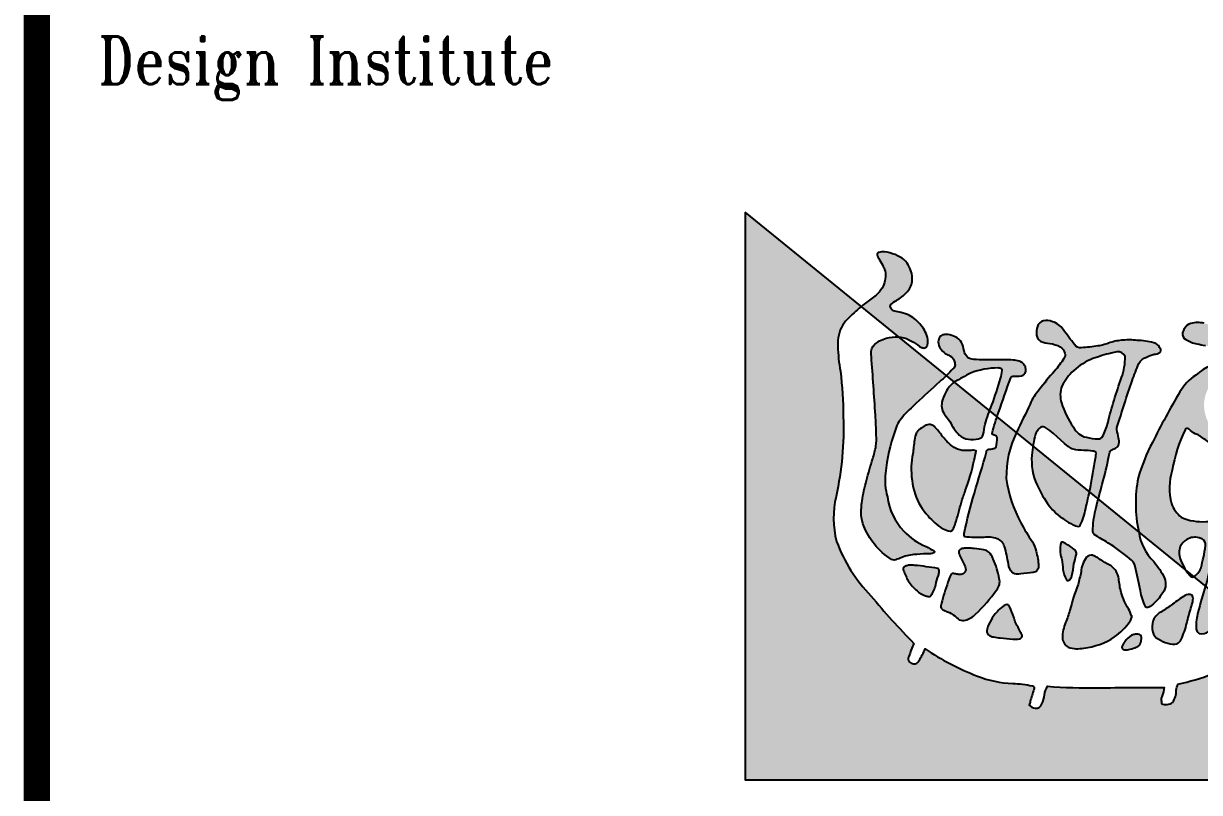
# Model space of a CAD drawing. Extents: x 0 to 125661, y -104936 to 8656.
# Drawn here: x 38741 to 39630, y -16777 to -16195 of the extents above; entities that cross this region are included whole.
import ezdxf
from ezdxf.enums import TextEntityAlignment as Align

# ---------------------------------------------------------------- set-up
doc = ezdxf.new("R2010")
doc.units = 0
doc.header["$LTSCALE"] = 800
doc.header["$MEASUREMENT"] = 0
doc.layers.get('0').update_dxf_attribs({"linetype": 'CONTINUOUS'})
doc.layers.add('图框', color=107, linetype='CONTINUOUS')
doc.styles.add('TKZ2_tjkts.shx', font='tjromant.shx', dxfattribs={"bigfont": 'tjkts.shx'})

# ---------------------------------------------------------------- blocks, each defined once
blk = doc.blocks.new('TJAD_TK_LOGO')
for points in [[(0.3088, 0.2387, -0.055111), (0.2978, 0.218, -0.399817), (0.2889, 0.2131, -0.15154), (0.2813, 0.2164, -0.301448), (0.2805, 0.2256, 0.010306), (0.2893, 0.248, -0.01851), (0.2158, 0.3296, -0.103184), (0.1567, 0.4231, -0.120959), (0.1559, 0.5005, 0.063512), (0.1683, 0.6375, 0.024265), (0.1633, 0.7157, -0.039016), (0.1589, 0.7586, -0.148803), (0.1672, 0.7952, -0.063522), (0.1899, 0.8185, -0.021561), (0.1991, 0.8269), (0, 0.9887), (0, 0.0136), (1.2, 0.0136), (0.9015, 0.2562, -0.02734), (0.8698, 0.2318, -0.056811), (0.8015, 0.1955, -0.043653), (0.7428, 0.1781, 0.070224), (0.7398, 0.1676, -0.155586), (0.7336, 0.1464, -0.268078), (0.7145, 0.1445, 0.046034), (0.7138, 0.1514, -0.10837), (0.7157, 0.158, 0.067272), (0.7193, 0.1723, 0.007869), (0.606, 0.1714, -0.018474), (0.519, 0.1742, 0.089356), (0.5135, 0.1595, -0.084297), (0.509, 0.1441, -0.378712), (0.4979, 0.1366, -0.129516), (0.4872, 0.1418, 0.010082), (0.4893, 0.1483, -0.06366), (0.4927, 0.1585, -0.047427), (0.496, 0.17, 0.412458), (0.4928, 0.175, 0.04646), (0.4591, 0.1791, -0.083304), (0.3984, 0.1918, -0.056916)], [(0.2775, 0.8514, 0.150805), (0.2864, 0.8696, 0.118181), (0.2844, 0.888, 0.061251), (0.2779, 0.9015, 0.110829), (0.2658, 0.9118, 0.065976), (0.2483, 0.9188, 0.129921), (0.2287, 0.9197, 0.40681), (0.2264, 0.9157, 0.07663), (0.2303, 0.907, -0.019502), (0.2369, 0.8958, -0.085799), (0.2406, 0.8843, -0.150999), (0.2351, 0.8585, -0.086307), (0.2248, 0.8465, -0.019332), (0.2062, 0.8326, 0.015742), (0.1991, 0.8269), (0.2636, 0.7745, -0.014783), (0.2672, 0.7742, -0.092021), (0.2852, 0.7675, -0.021612), (0.2992, 0.7583, 0.020501), (0.3016, 0.7569, -0.138406), (0.302, 0.7565, -0.004327), (0.3042, 0.7558, 0.041521), (0.3068, 0.7553, 0.017006), (0.3094, 0.7562, 0.175362), (0.3127, 0.7602, 0.115175), (0.3133, 0.7703, 0.133458), (0.3016, 0.7947, 0.090138), (0.282, 0.8113, 0.068529), (0.2674, 0.8165, -0.013934), (0.2566, 0.8189, -0.201719), (0.2496, 0.8239, -0.378426), (0.2504, 0.8307, -0.084166), (0.2598, 0.8373, 0.070184)], [(0.2636, 0.7745, 0.064867), (0.2476, 0.7736, 0.116531), (0.2256, 0.7646, 0.208218), (0.2161, 0.7503, 0.02194), (0.2164, 0.7413, -0.003556), (0.2234, 0.6402, -0.008585), (0.2249, 0.6059, -0.036626), (0.2244, 0.5869, -0.030322), (0.2188, 0.5654, 0.008639), (0.2079, 0.5277, 0.029199), (0.2005, 0.4927, 0.047639), (0.1991, 0.4689, 0.083135), (0.2032, 0.4501, 0.077424), (0.2218, 0.4185, 0.095524), (0.2514, 0.392, 0.133345), (0.2555, 0.391, 0.037671), (0.266, 0.3945, -0.074764), (0.2892, 0.4005, -0.017227), (0.3115, 0.4018, 0.103318), (0.3238, 0.4034, 0.529251), (0.3243, 0.406, 0.058891), (0.3103, 0.4144, -0.106556), (0.2722, 0.4408, -0.157893), (0.2439, 0.4997, -0.090292), (0.2406, 0.5406, -0.061166), (0.2567, 0.6121, -0.11155), (0.2702, 0.6374, -0.016825), (0.2934, 0.6606, -0.002917), (0.3335, 0.6973, 0.013927), (0.3452, 0.7082)], [(0.4736, 0.7314, 0.018572), (0.4732, 0.7314), (0.4732, 0.7318, 0.06936), (0.4703, 0.733, 0.047212), (0.46, 0.7347, 0.024282), (0.4431, 0.7352, -0.000753), (0.4115, 0.7353, -0.013374), (0.3921, 0.7358, -0.164458), (0.3817, 0.7396, -0.15617), (0.3755, 0.7508, 0.064833), (0.3714, 0.765, 0.17195), (0.3603, 0.7744, 0.077232), (0.3482, 0.7786, 0.099365), (0.3407, 0.7784, 0.128164), (0.3354, 0.7756, 0.199677), (0.3314, 0.766, 0.156287), (0.3348, 0.7545, 0.086381), (0.3434, 0.7463, 0.029794), (0.3514, 0.742, -0.218512), (0.3587, 0.7337, -0.050196), (0.3602, 0.726, -0.223734), (0.3564, 0.7197, -0.013892), (0.3452, 0.7082), (0.3589, 0.6971, -0.00619), (0.3868, 0.7123, -0.093205), (0.4339, 0.7212, -0.103421), (0.4394, 0.72, -0.384925), (0.4409, 0.717, -0.045853), (0.4384, 0.7029, -0.014561), (0.4233, 0.6576, 0.006316), (0.4195, 0.6478), (0.4323, 0.6374, -0.003465), (0.4348, 0.6445, -0.002724), (0.4557, 0.7043, -0.338072), (0.4611, 0.707, 0.005218), (0.4734, 0.7074, 0.309415), (0.4756, 0.7082, 0.132077), (0.4786, 0.7099, 0.147744), (0.4814, 0.7154, 0.135646), (0.4808, 0.7231, 0.18433)], [(0.7559, 0.3745, 0.010654), (0.7583, 0.3709, 0.091005), (0.7649, 0.363, 0.311976), (0.7704, 0.3627)]]:
    blk.add_hatch(color=256).paths.add_polyline_path(points)
h = blk.add_hatch(color=256)
h.paths.add_polyline_path([(0.9815, 0.6879, -0.266995), (0.9881, 0.6909, -0.078548), (0.9944, 0.6887, -0.061401), (1.0014, 0.6847, -0.140506), (1.0072, 0.6756, -0.075077), (1.01, 0.6533, -0.023792), (1.0084, 0.6201, 0.028581), (1.0066, 0.5847, 0.083513), (1.0086, 0.5717, 0.556873), (1.0142, 0.5709, 0.099876), (1.0276, 0.5963, 0.058859), (1.0349, 0.6333, 0.00868), (1.0364, 0.6602, -0.055868), (1.0453, 0.7097, 0.012909), (1.0489, 0.7191, 0.07627), (1.0482, 0.7339, 0.168287), (0.9831, 0.856, 0.045812), (0.8895, 0.9461, 0.082299), (0.8236, 0.9829, 0.045024), (0.8019, 0.9879, 0.184323), (0.7964, 0.9871, 0.401214), (0.7969, 0.9849, 0.073894), (0.8027, 0.9803, 0.009968), (0.8278, 0.9671, -0.045085), (0.8493, 0.9526, -0.042435), (0.8895, 0.9133, -0.014659), (0.9326, 0.8595, -0.075958), (0.9793, 0.7665, 0.183281), (0.9189, 0.7042, 0.093166), (0.9053, 0.5774, 0.002645), (0.9049, 0.5388), (0.9501, 0.5388, -0.021718), (0.9509, 0.5614, -0.060902), (0.9515, 0.5634, -0.750169), (0.9534, 0.5633, -0.062141), (0.956, 0.5585, -0.02804), (0.962, 0.5406, -0.001207), (0.9625, 0.5388), (0.9987, 0.5388), (0.9978, 0.5418), (0.9864, 0.5809, -0.042759), (0.9711, 0.6483, -0.166183), (0.9757, 0.68, -0.02967)])
h.paths.add_polyline_path([(0.9205, 0.7467, 0.337691), (0.9223, 0.7504, 0.234051), (0.9175, 0.7558, 0.085029), (0.898, 0.762, 0.109404), (0.8666, 0.76, 0.027051), (0.8419, 0.7495, 0.096966), (0.8201, 0.7794, 0.147389), (0.7879, 0.798, 0.110178), (0.7649, 0.7978, 0.193659), (0.7543, 0.7891, 0.105864), (0.7507, 0.7813, 0.322715), (0.7561, 0.77, 0.090222), (0.7753, 0.7627, 0.021428), (0.79, 0.7597, -0.062248), (0.8018, 0.7563, -0.0489), (0.8136, 0.7497, 0.061445), (0.8276, 0.7426, 0.045204), (0.7732, 0.709, 0.105153), (0.7461, 0.6801, 0.017534), (0.699, 0.5933, 0.04727), (0.6765, 0.5388), (0.7311, 0.5388, -0.016538), (0.7329, 0.5457, -0.06987), (0.7549, 0.6147, -0.55525), (0.7623, 0.616, 0.087068), (0.7725, 0.608, 0.000587), (0.779, 0.6054, 0.051645), (0.7807, 0.6041, 0.002312), (0.7982, 0.5921, 0.1078), (0.8147, 0.5849, 0.06971), (0.8302, 0.5876, -0.002349), (0.8243, 0.554, -0.014725), (0.8217, 0.5388), (0.8389, 0.5388, -0.003665), (0.8417, 0.5498, -0.003176), (0.8503, 0.5842, -0.214328), (0.8554, 0.5888, 0.079005), (0.8638, 0.5943, 0.136284), (0.8689, 0.6041, 0.042038), (0.8698, 0.6101, 0.121208), (0.8685, 0.6149, 0.033156), (0.8637, 0.6221, -0.089896), (0.8614, 0.627, -0.153361), (0.8622, 0.6323, -0.00558), (0.8761, 0.6782, -0.02004), (0.8922, 0.7241, -0.10938), (0.8997, 0.7368, 0.024126), (0.911, 0.7409, 0.094696)])
h.paths.add_polyline_path([(0.8709, 0.7365, -0.143663), (0.8674, 0.7141, 0.018808), (0.8493, 0.6538, -0.117601), (0.8367, 0.6124, -0.229986), (0.8191, 0.6095, -0.2857), (0.7904, 0.6393, -0.267121), (0.8025, 0.6968, -0.053371), (0.8316, 0.7238, -0.07094), (0.8606, 0.7426, -0.49062)], flags=16)
h = blk.add_hatch(color=256)
h.paths.add_polyline_path([(0.7123, 0.7547, 0.083086), (0.7078, 0.7611, 0.127732), (0.7011, 0.7644, 0.060999), (0.6727, 0.7685, 0.050289), (0.6488, 0.769, 0.061315), (0.6263, 0.7647, -0.058239), (0.6053, 0.759, -0.023274), (0.5769, 0.7559, -0.318074), (0.5654, 0.7615, -0.012807), (0.5459, 0.787, 0.176594), (0.5273, 0.8007, 0.141446), (0.5118, 0.8023, 0.254042), (0.5015, 0.7926, 0.094349), (0.5002, 0.7774, 0.272202), (0.5073, 0.7669, 0.06938), (0.523, 0.7632, -0.099001), (0.5405, 0.7575, -0.173209), (0.5486, 0.7467, -0.244282), (0.547, 0.7377, -0.042049), (0.5309, 0.7159, 0.019533), (0.5043, 0.6835, 0.074328), (0.4889, 0.6592, -0.003717), (0.4656, 0.6104), (0.4938, 0.5874, -0.03259), (0.4985, 0.6073, -0.114709), (0.5043, 0.6174), (0.5072, 0.6195), (0.5091, 0.6202), (0.5118, 0.6201), (0.5142, 0.6193), (0.5231, 0.6138), (0.5294, 0.6085), (0.5482, 0.5915), (0.5545, 0.5865), (0.5549, 0.5865, 0.137325), (0.5628, 0.5817, 0.052206), (0.5812, 0.5795, -0.039081), (0.5963, 0.5784, -0.061234), (0.5998, 0.5775, -0.389955), (0.6022, 0.5741, -0.015439), (0.6014, 0.5665, -0.009793), (0.5919, 0.5135, -0.001555), (0.5909, 0.5086), (0.6061, 0.4962, -0.005675), (0.6129, 0.5218, 0.021764), (0.6244, 0.5699, -0.037231), (0.6265, 0.5785, -0.166808), (0.6296, 0.5808, 0.014415), (0.6366, 0.5837, 0.232872), (0.6415, 0.5909, 0.087887), (0.641, 0.6009, 0.002273), (0.6378, 0.6149, -0.178357), (0.6381, 0.6188, -0.001216), (0.6509, 0.6596, -0.011476), (0.6643, 0.6991, -0.017032), (0.6756, 0.7288, -0.192629), (0.6888, 0.7399, -0.05264), (0.7021, 0.7447, 0.121865), (0.7115, 0.7475, 0.384919)])
h.paths.add_polyline_path([(0.5967, 0.7372, -0.021509), (0.6281, 0.7468, -0.053885), (0.6378, 0.7487, -0.363115), (0.652, 0.7407, -0.093078), (0.646, 0.7046, 0.023125), (0.6222, 0.6265, -0.067346), (0.6135, 0.6034, -0.278742), (0.6057, 0.5995, -0.067064), (0.5855, 0.6021, -0.223721), (0.5632, 0.6194, -0.070697), (0.543, 0.6609, -0.171192), (0.5437, 0.69, -0.090372), (0.5638, 0.7166, -0.097027)], flags=16)
h = blk.add_hatch(color=256)
h.paths.add_polyline_path([(0.4195, 0.6478), (0.3589, 0.6971, 0.122439), (0.3441, 0.6794, 0.077208), (0.3376, 0.6622, 0.221374), (0.3431, 0.6401, -0.044103), (0.3534, 0.6251, 0.092474), (0.3673, 0.6059, 0.149827), (0.383, 0.5987, 0.078107), (0.4006, 0.5996, 0.300992), (0.4085, 0.6066, 0.003448), (0.4116, 0.6244, -0.014936)])
h.paths.add_polyline_path([(0.4481, 0.5312, -0.118411), (0.4656, 0.6104), (0.4323, 0.6374, 0.013731), (0.4236, 0.6091, 0.354128), (0.4255, 0.6066, 0.149403), (0.4255, 0.6062, -0.033756), (0.429, 0.6051, -0.301225), (0.4322, 0.6016, -0.067966), (0.4306, 0.5853, -0.155357), (0.4255, 0.5826, -0.0383), (0.4175, 0.5813, 0.394404), (0.4141, 0.5771, -0.002997), (0.3933, 0.5061, 0.027314), (0.3759, 0.4366, 0.262389), (0.3769, 0.4312, 0.054171), (0.4093, 0.4301, -0.120269), (0.4322, 0.4278, -0.238212), (0.445, 0.4145, -0.030328), (0.4518, 0.3843, 0.177342), (0.4589, 0.3692, 0.189169), (0.4732, 0.3674, 0.024901), (0.4941, 0.3699, 0.43233), (0.5035, 0.3812, 0.054023), (0.4992, 0.4064, 0.072563), (0.4928, 0.4227, -0.024272), (0.4732, 0.4551, -0.09052)])
h.paths.add_polyline_path([(0.5909, 0.5086), (0.4938, 0.5874, 0.02545), (0.492, 0.5716, 0.128799), (0.5009, 0.5201, 0.044216), (0.5216, 0.4843, 0.076323), (0.548, 0.4604, 0.034366), (0.5624, 0.4519, 0.076032), (0.5722, 0.4489, 0.341488), (0.575, 0.4509, 0.069217), (0.5844, 0.4795, 0.009229)])
h.paths.add_polyline_path([(0.6061, 0.4962, 0.003269), (0.6024, 0.4814, 0.051211), (0.5967, 0.4451, 0.204101), (0.5987, 0.435, -0.011598), (0.6232, 0.4203, -0.044991), (0.6598, 0.3936, -0.200983), (0.6695, 0.3801, -0.006426), (0.6785, 0.3385, 0.079721), (0.6871, 0.3112, 0.326464), (0.6907, 0.3094, 0.087838), (0.6948, 0.3111, 0.087656), (0.7146, 0.3317, 0.286319), (0.7196, 0.3603, 0.076349), (0.7011, 0.3885, -0.160397), (0.6755, 0.4398), (0.6755, 0.4398)])
h.paths.add_polyline_path([(0.8517, 0.2966), (0.7903, 0.3465, 0.007087), (0.7769, 0.3013, 0.070922), (0.7741, 0.2754, 0.248353), (0.779, 0.265, 0.199635), (0.7954, 0.2684, -0.006886), (0.8134, 0.2746, 0.05678), (0.8467, 0.293, 0.006803)])
h = blk.add_hatch(color=256)
h.paths.add_polyline_path([(0.393, 0.5629, -0.011586), (0.3965, 0.5787, 0.253288), (0.3961, 0.5791, 0.095247), (0.3878, 0.5795, -0.0106), (0.3763, 0.5795, -0.133876), (0.3608, 0.5833, -0.082431), (0.3451, 0.5964, -0.01622), (0.3317, 0.6124, 0.042319), (0.324, 0.621, 0.140851), (0.3172, 0.6238, 0.145933), (0.3085, 0.6218, 0.038492), (0.302, 0.6178), (0.3016, 0.6178, 0.000616), (0.3, 0.6162, 0.032553), (0.2979, 0.6148, 0.095329), (0.2942, 0.6103, 0.096767), (0.2905, 0.5971, -0.001525), (0.2876, 0.5737, 0.034244), (0.285, 0.5522, 0.085899), (0.2916, 0.5041, 0.097395), (0.3137, 0.4669, 0.083463), (0.3395, 0.445, 0.098864), (0.3517, 0.4407, 0.30663), (0.3559, 0.443, 0.075685), (0.3606, 0.4535, 0.009946), (0.371, 0.4905, -0.023424), (0.3776, 0.5099, 0.034776)])
h.paths.add_polyline_path([(0.3331, 0.3723, 0.321528), (0.3303, 0.3767, 0.021484), (0.2909, 0.382, 0.022843), (0.2815, 0.3822, 0.102534), (0.2763, 0.381, 0.130045), (0.2718, 0.3783, 0.267367), (0.2712, 0.3737, -0.005872), (0.2757, 0.3643, 0.058515), (0.2798, 0.3554, 0.081344), (0.2949, 0.3383, 0.099387), (0.3095, 0.3298, 0.035917), (0.3152, 0.3284, 0.245908), (0.3185, 0.3297, 0.105203), (0.327, 0.3486, -0.034055), (0.3316, 0.3653, 0.056891)])
h.paths.add_polyline_path([(0.4315, 0.3396, 0.245812), (0.436, 0.3593, 0.065072), (0.4255, 0.3925, 0.134826), (0.4253, 0.3934, -0.114996), (0.4251, 0.3945, 0.061748), (0.4182, 0.4045, 0.16919), (0.4099, 0.4088, 0.009694), (0.3932, 0.4108, 0.017654), (0.3823, 0.4116, 0.044621), (0.3745, 0.4112, 0.15913), (0.3675, 0.4082, 0.263058), (0.3666, 0.4036, 0.037983), (0.3754, 0.3845, -0.091013), (0.3784, 0.3745, -0.183458), (0.3763, 0.3696, -0.186991), (0.3705, 0.3666, -0.076588), (0.3638, 0.3668, 0.012233), (0.357, 0.368, 0.175338), (0.3532, 0.367, 0.023216), (0.3404, 0.3302, 0.04069), (0.3358, 0.3123, 0.28537), (0.3389, 0.3059, 0.048651), (0.3472, 0.3023, -0.083296), (0.3595, 0.2951, 0.044689), (0.3674, 0.2887, 0.196761), (0.3781, 0.2876, 0.127879), (0.3954, 0.2982, 0.050671)])
h.paths.add_polyline_path([(0.4633, 0.2851, 0.013244), (0.4608, 0.2933, 0.042352), (0.4538, 0.3106, 0.086452), (0.451, 0.3142, 0.181931), (0.4475, 0.3144, 0.105167), (0.437, 0.3071, 0.063777), (0.4225, 0.2892, 0.079039), (0.415, 0.2726, 0.295118), (0.4173, 0.2626, 0.12746), (0.4262, 0.259, 0.051219), (0.4378, 0.2577, -0.006938), (0.4592, 0.2552, 0.101871), (0.4716, 0.2561, 0.282022), (0.4753, 0.2604, 0.127329), (0.4734, 0.2662), (0.4732, 0.2662, -0.004335)])
h.paths.add_polyline_path([(0.6577, 0.3076, -0.058552), (0.6453, 0.3355, -0.043685), (0.6412, 0.3591, 0.088622), (0.6365, 0.3722, 0.151789), (0.6215, 0.3846, -0.046532), (0.6062, 0.3942, 0.04555), (0.5995, 0.3981, 0.043142), (0.5967, 0.3991), (0.5966, 0.3994, 0.251715), (0.5858, 0.3963, 0.137334), (0.5764, 0.371, -0.022108), (0.5712, 0.349, 0.025269), (0.5573, 0.3052, -0.028381), (0.5499, 0.2836, 0.095667), (0.5444, 0.258, 0.266705), (0.5545, 0.2414, 0.133638), (0.5811, 0.2399, 0.117773), (0.6341, 0.259, 0.081266), (0.6603, 0.2854, 0.080524), (0.6632, 0.2917), (0.6632, 0.292), (0.6636, 0.2924), (0.6636, 0.2952), (0.6632, 0.2952, 0.059624)])
h.paths.add_polyline_path([(0.5675, 0.4064, 0.121011), (0.5636, 0.4099, 0.051248), (0.5498, 0.4198, 0.077555), (0.5447, 0.4219, 0.238499), (0.5422, 0.4212, 0.167798), (0.5412, 0.4181, 0.09655), (0.5414, 0.3999, -0.014406), (0.5433, 0.3923, -0.00033), (0.5454, 0.375, 0.1059), (0.5513, 0.3573, 0.313865), (0.5557, 0.3565, 0.231713), (0.5604, 0.3643, 0.026659), (0.5643, 0.3846, -0.007425), (0.5681, 0.3998, 0.16995)])
h.paths.add_polyline_path([(0.6788, 0.2495, 0.082015), (0.6802, 0.2581, 0.360369), (0.6746, 0.2636, 0.094324), (0.6683, 0.2635, 0.109868), (0.6658, 0.2629, -0.017853), (0.6636, 0.2619), (0.6632, 0.2619, 0.095638), (0.6515, 0.2506, 0.069381), (0.6467, 0.2423, 0.391778), (0.6489, 0.2376, 0.16265), (0.6584, 0.2374, 0.029698), (0.6632, 0.2387), (0.6636, 0.2387, 0.027865), (0.6738, 0.2427, 0.232972)])
h.paths.add_polyline_path([(0.7651, 0.3086, -0.00792), (0.7663, 0.3122, -0.04061), (0.7673, 0.3161, 0.057732), (0.7686, 0.323, 0.231089), (0.7664, 0.3309, 0.223752), (0.7548, 0.3302, 0.032861), (0.7336, 0.3152, -0.012035), (0.7156, 0.3033, 0.160241), (0.7001, 0.2874, 0.160304), (0.6998, 0.2673, 0.221951), (0.7087, 0.2557, 0.080228), (0.7255, 0.2484, 0.124433), (0.7414, 0.2473, 0.177577), (0.7482, 0.2548, 0.06059), (0.7578, 0.2826, -0.013372)])
h = blk.add_hatch(color=256)
h.paths.add_polyline_path([(0.9516, 0.4998, -0.00262), (0.9505, 0.5265, -0.01182), (0.9501, 0.5388), (0.9049, 0.5388, 0.006126), (0.9053, 0.4493, 0.002492), (0.906, 0.4122, 0.048247), (0.8873, 0.4597, 0.065909), (0.8831, 0.4654, 0.224936), (0.8775, 0.467, 0.038284), (0.8638, 0.4659, -0.06616), (0.83, 0.4648, -0.485088), (0.8272, 0.4672, -0.101913), (0.8282, 0.4872, -0.016956), (0.8389, 0.5388), (0.8217, 0.5388, -0.017973), (0.8174, 0.5204, -0.010562), (0.8098, 0.4759, -0.208845), (0.8025, 0.4605, -0.11949), (0.791, 0.4574, -0.131776), (0.7484, 0.4648, -0.127624), (0.7317, 0.4882, -0.118385), (0.7311, 0.5388), (0.6765, 0.5388, 0.005191), (0.6747, 0.5326, 0.105733), (0.6755, 0.4398), (0.7181, 0.4052), (0.7448, 0.4052, -0.078177), (0.7468, 0.4144, -0.129583), (0.7582, 0.4264, -0.224047), (0.779, 0.4292, -0.071036), (0.7797, 0.4292, 0.101063), (0.781, 0.4285, -0.019588), (0.7826, 0.4281, -0.023828), (0.7843, 0.4274, -0.322257), (0.7901, 0.4162, -0.013384), (0.7884, 0.4052), (0.8042, 0.4052, -0.014271), (0.8075, 0.414, -0.194353), (0.8209, 0.4295, -0.094044), (0.855, 0.4388, -0.035175), (0.8707, 0.4396, -0.177154), (0.8802, 0.4322, -0.054292), (0.8934, 0.4052), (0.9481, 0.4052, 0.016129), (0.9506, 0.4167, 0.043741), (0.9529, 0.4602, 0.012835)])
h.paths.add_polyline_path([(1.0212, 0.4578), (1.011, 0.5001), (0.9987, 0.5388), (0.9625, 0.5388, -0.013434), (0.9677, 0.518, -0.01242), (0.9716, 0.4981, -0.017255), (0.9742, 0.4791, -0.024091), (0.974, 0.4334, -0.03797), (0.9709, 0.4052), (1.0122, 0.4052, 0.01383), (1.0187, 0.4273, 0.116879)])
h.paths.add_polyline_path([(0.9667, 0.319, 0.068823), (0.9925, 0.3556, 0.031999), (1.0122, 0.4052), (0.9709, 0.4052, -0.002893), (0.9705, 0.403, -0.072675), (0.9603, 0.3746, -0.038888), (0.9477, 0.3552, -0.02059), (0.9288, 0.3321, -0.114728), (0.9232, 0.3261, -0.052839), (0.9136, 0.3198), (0.911, 0.3189), (0.9088, 0.319), (0.9087, 0.322), (0.9144, 0.3343), (0.9184, 0.3407), (0.9328, 0.3631), (0.9415, 0.3829), (0.9415, 0.384, 0.030329), (0.9481, 0.4052), (0.8934, 0.4052, -0.019139), (0.8966, 0.395, -0.131139), (0.901, 0.3705, -0.068706), (0.8883, 0.3366, -0.106182), (0.8705, 0.3122, -0.027075), (0.8517, 0.2966), (0.9015, 0.2562, 0.015633), (0.9183, 0.2717, -0.009266)])
h = blk.add_hatch(color=256)
h.paths.add_polyline_path([(0.7975, 0.3787, -0.041396), (0.8042, 0.4052), (0.7884, 0.4052, -0.011453), (0.7864, 0.3958, -0.01007), (0.7826, 0.3786, -0.034546), (0.7785, 0.3708, -0.087737), (0.7704, 0.3627), (0.7903, 0.3465), (0.7903, 0.3465, 0.020125)])
h.paths.add_polyline_path([(0.7448, 0.4052), (0.7181, 0.4052), (0.7559, 0.3745, -0.051476), (0.7466, 0.3933, -0.099669)])
blk.add_lwpolyline([(0, 0.9887), (0, 0.0136), (1.2, 0.0136)], close=True)
for points in [[(0.7879, 0.798, 0.110178), (0.7649, 0.7978, 0.193659), (0.7543, 0.7891, 0.105864), (0.7507, 0.7813, 0.322715), (0.7561, 0.77, 0.090222), (0.7753, 0.7627, 0.021428), (0.79, 0.7597, -0.062248)], [(0.8276, 0.7426, 0.045204), (0.7732, 0.709, 0.105153), (0.7461, 0.6801, 0.017534), (0.699, 0.5933, 0.052474), (0.6747, 0.5326, 0.105733), (0.6755, 0.4398, 0.160397), (0.7011, 0.3885, -0.076349), (0.7196, 0.3603, -0.286319), (0.7146, 0.3317, -0.087656), (0.6948, 0.3111, -0.08033), (0.6911, 0.3095, -0.368951), (0.687, 0.3114, -0.079318), (0.6785, 0.3385, 0.006426), (0.6695, 0.3801, 0.200983), (0.6598, 0.3936, 0.044991), (0.6232, 0.4203, 0.011598), (0.5987, 0.435, -0.204101), (0.5967, 0.4451, -0.051211), (0.6024, 0.4814, -0.008944), (0.6129, 0.5218, 0.021764), (0.6244, 0.5699, -0.037231), (0.6265, 0.5785, -0.166808), (0.6296, 0.5808, 0.014415), (0.6366, 0.5837, 0.232872), (0.6415, 0.5909, 0.087887), (0.641, 0.6009, 0.002324), (0.6377, 0.6152, -0.163549), (0.6381, 0.6188, -0.001216), (0.6509, 0.6596, -0.011476), (0.6643, 0.6991, -0.017032), (0.6756, 0.7288, -0.192629), (0.6888, 0.7399, -0.05264), (0.7021, 0.7447, 0.121865), (0.7115, 0.7475, 0.384919), (0.7123, 0.7547, 0.083086), (0.7078, 0.7611, 0.127732), (0.7011, 0.7644, 0.060999), (0.6727, 0.7685, 0.050289), (0.6488, 0.769, 0.061315), (0.6263, 0.7647, -0.058239), (0.6053, 0.759, -0.023274), (0.5769, 0.7559, -0.318074), (0.5654, 0.7615, -0.012807), (0.5459, 0.787, 0.176594), (0.5273, 0.8007, 0.141446), (0.5118, 0.8023, 0.254042), (0.5015, 0.7926, 0.094349), (0.5002, 0.7774, 0.272202), (0.5073, 0.7669, 0.06938), (0.523, 0.7632, -0.099001), (0.5405, 0.7575, -0.176084), (0.5487, 0.7465, -0.238335), (0.547, 0.7377, -0.042049), (0.5309, 0.7159, 0.019533), (0.5043, 0.6835, 0.074328), (0.4889, 0.6592, -0.003717), (0.4656, 0.6104, 0.118412), (0.4481, 0.5312, 0.09052), (0.4732, 0.4551, 0.024272), (0.4928, 0.4227, -0.072563), (0.4992, 0.4064, -0.054023), (0.5035, 0.3812, -0.43233), (0.4941, 0.3699, -0.024901), (0.4732, 0.3674, -0.189169), (0.4589, 0.3692, -0.177342), (0.4518, 0.3843, 0.030328), (0.445, 0.4145, 0.238212), (0.4322, 0.4278, 0.120269), (0.4093, 0.4301, -0.054171), (0.3769, 0.4312, -0.262389), (0.3759, 0.4366, -0.027314), (0.3933, 0.5061, 0.002997), (0.4141, 0.5771, -0.42145), (0.4179, 0.5814, 0.036527), (0.4255, 0.5826, 0.155357), (0.4306, 0.5853, 0.067966), (0.4322, 0.6016, 0.301225), (0.429, 0.6051, 0.033756), (0.4255, 0.6062, -0.149403), (0.4255, 0.6066, -0.354128), (0.4236, 0.6091, -0.017197), (0.4348, 0.6445, -0.010154), (0.4348, 0.6445, -0.002724), (0.4557, 0.7043, -0.338072), (0.4611, 0.707, 0.005218), (0.4734, 0.7074, 0.309415), (0.4756, 0.7082, 0.132077), (0.4786, 0.7099, 0.147744), (0.4814, 0.7154, 0.135646), (0.4808, 0.7231, 0.18433), (0.4736, 0.7314, 0.018572), (0.4732, 0.7314), (0.4732, 0.7318, 0.071117), (0.4702, 0.733, 0.046841), (0.46, 0.7347, 0.024282), (0.4431, 0.7352, -0.000753), (0.4115, 0.7353, -0.013374), (0.3921, 0.7358, -0.164458), (0.3817, 0.7396, -0.15617), (0.3755, 0.7508, 0.064833), (0.3714, 0.765, 0.17195), (0.3603, 0.7744, 0.077232), (0.3482, 0.7786, 0.099365), (0.3407, 0.7784, 0.128164), (0.3354, 0.7756, 0.199677), (0.3314, 0.766, 0.156287), (0.3348, 0.7545, 0.086381), (0.3434, 0.7463, 0.029794), (0.3514, 0.742, -0.218512), (0.3587, 0.7337, -0.050196), (0.3602, 0.726, -0.223734), (0.3564, 0.7197, -0.027824), (0.3335, 0.6973, 0.002917), (0.2934, 0.6606, 0.016825), (0.2702, 0.6374, 0.11155), (0.2567, 0.6121, 0.061166), (0.2406, 0.5406, 0.090292), (0.2439, 0.4997, 0.157893), (0.2722, 0.4408, 0.106556), (0.3103, 0.4144, -0.057352), (0.324, 0.4062, -0.620281), (0.3238, 0.4034, -0.103318), (0.3115, 0.4018, 0.017227), (0.2892, 0.4005, 0.074764), (0.266, 0.3945, -0.037671), (0.2555, 0.391, -0.146442), (0.2511, 0.3922, -0.094541), (0.2218, 0.4185, -0.075684), (0.2035, 0.4493, -0.086697), (0.1991, 0.4689, -0.047639), (0.2005, 0.4927, -0.029199), (0.2079, 0.5277, -0.008639), (0.2188, 0.5654, 0.030322), (0.2244, 0.5869, 0.036626), (0.2249, 0.6059, 0.008585), (0.2234, 0.6402, 0.003541), (0.2164, 0.7409, -0.022961), (0.2161, 0.7503, -0.208218), (0.2256, 0.7646, -0.116531), (0.2476, 0.7736, -0.079727), (0.2672, 0.7742, -0.092021), (0.2852, 0.7675, -0.021612), (0.2992, 0.7583, 0.020501), (0.3016, 0.7569, -0.138406), (0.302, 0.7565, -0.004327), (0.3042, 0.7558, 0.041521), (0.3068, 0.7553, 0.017006), (0.3094, 0.7562, 0.218913), (0.313, 0.7614, 0.100805), (0.3133, 0.7703, 0.133458), (0.3016, 0.7947, 0.090138), (0.282, 0.8113, 0.068529), (0.2674, 0.8165, -0.013934), (0.2566, 0.8189, -0.201719), (0.2496, 0.8239, -0.33618), (0.2499, 0.8301, -0.089843), (0.2598, 0.8373, 0.067656), (0.2769, 0.8508, 0.15691), (0.2864, 0.8696, 0.118181), (0.2844, 0.888, 0.061251), (0.2779, 0.9015, 0.110829), (0.2658, 0.9118, 0.065976), (0.2483, 0.9188, 0.126476), (0.2292, 0.9198, 0.453262), (0.2264, 0.9157, 0.07663), (0.2303, 0.907, -0.019502), (0.2369, 0.8958, -0.085799), (0.2406, 0.8843, -0.150999), (0.2351, 0.8585, -0.086307), (0.2248, 0.8465, -0.019332), (0.2062, 0.8326, 0.037315), (0.1899, 0.8185, 0.063522), (0.1672, 0.7952, 0.148803), (0.1589, 0.7586, 0.039016), (0.1633, 0.7157, -0.024265), (0.1683, 0.6375, -0.063512), (0.1559, 0.5005, 0.120959), (0.1567, 0.4231, 0.103184), (0.2158, 0.3296, 0.01851), (0.2893, 0.248, -0.010306), (0.2805, 0.2256, 0.301448), (0.2813, 0.2164, 0.15154), (0.2889, 0.2131, 0.399817), (0.2978, 0.218, 0.055111), (0.3088, 0.2387, 0.056916), (0.3984, 0.1918, 0.083304), (0.4591, 0.1791, -0.046418), (0.4928, 0.175, -0.509372), (0.4955, 0.1688, 0.042269), (0.4927, 0.1585, 0.06366), (0.4893, 0.1483, -0.010082), (0.4872, 0.1418, 0.129516), (0.4979, 0.1366, 0.378712), (0.509, 0.1441, 0.084297), (0.5135, 0.1595, -0.089356), (0.519, 0.1742, 0.018474), (0.606, 0.1714, -0.007869), (0.7193, 0.1723, -0.067272), (0.7157, 0.158, 0.10837), (0.7138, 0.1514, -0.046034), (0.7145, 0.1445, 0.268078), (0.7336, 0.1464, 0.155586), (0.7398, 0.1676, -0.070224), (0.7428, 0.1781, 0.043653), (0.8015, 0.1955, 0.056811)], [(0.6281, 0.7468, 0.021509), (0.5967, 0.7372, 0.097027), (0.5638, 0.7166, 0.090372), (0.5437, 0.69, 0.169889), (0.5429, 0.6611, 0.071038), (0.5632, 0.6194, 0.223721), (0.5855, 0.6021, 0.067064), (0.6057, 0.5995, 0.278742), (0.6135, 0.6034, 0.067346), (0.6222, 0.6265, -0.023125), (0.646, 0.7046, 0.093078), (0.652, 0.7407, 0.363115), (0.6378, 0.7487, 0.053885), (0.6281, 0.7468, 6.810958)], [(0.4339, 0.7212, 0.093231), (0.3868, 0.7123, 0.00619), (0.3589, 0.6971, 0.122439), (0.3441, 0.6794, 0.077208), (0.3376, 0.6622, 0.223971), (0.3433, 0.6399, -0.043458), (0.3534, 0.6251, 0.092474), (0.3673, 0.6059, 0.149827), (0.383, 0.5987, 0.078107), (0.4006, 0.5996, 0.300992), (0.4085, 0.6066, 0.003448), (0.4116, 0.6244, -0.021253), (0.4233, 0.6576, 0.014561), (0.4384, 0.7029, 0.045853), (0.4409, 0.717, 0.360509), (0.4396, 0.7199, 0.107188), (0.4339, 0.7212, -16745.559379)], [(0.3961, 0.5791, 0.094892), (0.3878, 0.5795, -0.0106), (0.3763, 0.5795, -0.133876), (0.3608, 0.5833, -0.082431), (0.3451, 0.5964, -0.01622), (0.3317, 0.6124, 0.042319), (0.324, 0.621, 0.140851), (0.3172, 0.6238, 0.145933), (0.3085, 0.6218, 0.038492), (0.302, 0.6178), (0.3016, 0.6178, 0.000616), (0.3, 0.6162, 0.031804), (0.298, 0.6148, 0.096292), (0.2942, 0.6103, 0.096767), (0.2905, 0.5971, -0.001525), (0.2876, 0.5737, 0.034244), (0.285, 0.5522, 0.085899), (0.2916, 0.5041, 0.097395), (0.3137, 0.4669, 0.083463), (0.3395, 0.445, 0.098864), (0.3517, 0.4407, 0.30663), (0.3559, 0.443, 0.075685), (0.3606, 0.4535, 0.009946), (0.371, 0.4905, -0.023424), (0.3776, 0.5099, 0.034776), (0.393, 0.5629, -0.011586), (0.3965, 0.5787, 0.266953), (0.3961, 0.5791, -9.367818)], [(0.5963, 0.5784, 0.039081), (0.5812, 0.5795, -0.052206), (0.5628, 0.5817, -0.137325), (0.5549, 0.5865), (0.5545, 0.5865), (0.5482, 0.5915), (0.5294, 0.6085), (0.5231, 0.6138), (0.5142, 0.6193), (0.5118, 0.6201), (0.5091, 0.6202), (0.5072, 0.6195), (0.5043, 0.6174, 0.11368), (0.4985, 0.6074, 0.058255), (0.492, 0.5716, 0.128799), (0.5009, 0.5201, 0.044216), (0.5216, 0.4843, 0.076323), (0.548, 0.4604, 0.034366), (0.5624, 0.4519, 0.072238), (0.5717, 0.449, 0.392565), (0.575, 0.4509, 0.069217), (0.5844, 0.4795, 0.010784), (0.5919, 0.5135, 0.009793), (0.6014, 0.5665, 0.015439), (0.6022, 0.5741, 0.389955), (0.5998, 0.5775, 0.061234), (0.5963, 0.5784, -16.613237)], [(0.8302, 0.5876, -0.06971), (0.8147, 0.5849, -0.1078), (0.7982, 0.5921, -0.002312), (0.7807, 0.6041, -0.051645), (0.779, 0.6054, -0.000587), (0.7725, 0.608, -0.087068), (0.7623, 0.616, 0.55525), (0.7549, 0.6147, 0.06987), (0.7329, 0.5457, 0.135187), (0.7317, 0.4882, 0.127624), (0.7484, 0.4648, 0.131776), (0.791, 0.4574, 0.11949), (0.8025, 0.4605, 0.208845), (0.8098, 0.4759, 0.010562), (0.8174, 0.5204, 0.032706), (0.8243, 0.554, 0.002349), (0.8302, 0.5876, 0.084937)], [(0.779, 0.4292, 0.224008), (0.7582, 0.4264, 0.129583), (0.7468, 0.4144, 0.179243), (0.7466, 0.3933, 0.062164), (0.7583, 0.3709, 0.091005), (0.7649, 0.363, 0.312007), (0.7704, 0.3627, 0.087732), (0.7785, 0.3708, 0.034546), (0.7826, 0.3786, 0.01007), (0.7864, 0.3958, 0.02484), (0.7901, 0.4162, 0.322257), (0.7843, 0.4274, 0.023828), (0.7826, 0.4281, 0.019588), (0.781, 0.4285, -0.101063), (0.7797, 0.4292, 0.071042), (0.779, 0.4292, 42.184609)], [(0.8075, 0.414, 0.0557), (0.7975, 0.3787, -0.020125), (0.7903, 0.3465, 0.007087), (0.7769, 0.3013, 0.070922), (0.7741, 0.2754, 0.248353), (0.779, 0.265, 0.199635), (0.7954, 0.2684, -0.006886), (0.8134, 0.2746, 0.05678), (0.8467, 0.293, 0.033884), (0.8705, 0.3122, 0.106182), (0.8883, 0.3366, 0.068706), (0.901, 0.3705, 0.131139), (0.8966, 0.395, 0.073508), (0.8802, 0.4322, 0.177154), (0.8707, 0.4396, 0.035175), (0.855, 0.4388, 0.094044), (0.8209, 0.4295, 0.194353), (0.8075, 0.414, 1.395504)], [(0.3745, 0.4112, 0.15913), (0.3675, 0.4082, 0.288408), (0.3667, 0.4032, 0.037176), (0.3754, 0.3845, -0.091013), (0.3784, 0.3745, -0.183458), (0.3763, 0.3696, -0.186991), (0.3705, 0.3666, -0.073503), (0.3641, 0.3668, 0.012051), (0.3574, 0.3679, 0.191959), (0.3532, 0.367, 0.023216), (0.3404, 0.3302, 0.04069), (0.3358, 0.3123, 0.28537), (0.3389, 0.3059, 0.048651), (0.3472, 0.3023, -0.083296), (0.3595, 0.2951, 0.044689), (0.3674, 0.2887, 0.196761), (0.3781, 0.2876, 0.127879), (0.3954, 0.2982, 0.050671), (0.4315, 0.3396, 0.245812), (0.436, 0.3593, 0.065072), (0.4255, 0.3925, 0.14855), (0.4253, 0.3935, -0.105311), (0.4251, 0.3945, 0.061748), (0.4182, 0.4045, 0.172152), (0.4097, 0.4088, 0.009599), (0.3932, 0.4108, 0.017654), (0.3823, 0.4116, 0.044621), (0.3745, 0.4112, 14.039162)], [(0.5636, 0.4099, 0.051248), (0.5498, 0.4198, 0.074352), (0.545, 0.4219, 0.258738), (0.5422, 0.4212, 0.167798), (0.5412, 0.4181, 0.09655), (0.5414, 0.3999, -0.014406), (0.5433, 0.3923, -0.00033), (0.5454, 0.375, 0.1059), (0.5513, 0.3573, 0.313865), (0.5557, 0.3565, 0.231713), (0.5604, 0.3643, 0.026659), (0.5643, 0.3846, -0.007268), (0.568, 0.3995, 0.17843), (0.5675, 0.4064, 0.121011), (0.5636, 0.4099, -4.005973)], [(0.5995, 0.3981, 0.043142), (0.5967, 0.3991), (0.5966, 0.3994, 0.251715), (0.5858, 0.3963, 0.137334), (0.5764, 0.371, -0.022108), (0.5712, 0.349, 0.025269), (0.5573, 0.3052, -0.028381), (0.5499, 0.2836, 0.095667), (0.5444, 0.258, 0.266705), (0.5545, 0.2414, 0.133638), (0.5811, 0.2399, 0.117773), (0.6341, 0.259, 0.081266), (0.6603, 0.2854, 0.080524), (0.6632, 0.2917), (0.6632, 0.292), (0.6636, 0.2924), (0.6636, 0.2952), (0.6632, 0.2952, 0.059624), (0.6577, 0.3076, -0.058552), (0.6453, 0.3355, -0.043685), (0.6412, 0.3591, 0.088622), (0.6365, 0.3722, 0.151789), (0.6215, 0.3846, -0.046532), (0.6062, 0.3942, 0.04555), (0.5995, 0.3981, -0.637022)], [(0.3303, 0.3767, 0.021484), (0.2909, 0.382, 0.022843), (0.2815, 0.3822, 0.102534), (0.2763, 0.381, 0.130045), (0.2718, 0.3783, 0.297474), (0.2714, 0.3732, -0.00558), (0.2757, 0.3643, 0.058515), (0.2798, 0.3554, 0.081344), (0.2949, 0.3383, 0.099387), (0.3095, 0.3298, 0.035917), (0.3152, 0.3284, 0.291616), (0.3189, 0.3302, 0.101893), (0.327, 0.3486, -0.0334), (0.3315, 0.3649, 0.055709), (0.333, 0.3718, 0.351699), (0.3303, 0.3767, 0.192035)], [(0.7548, 0.3302, 0.032861), (0.7336, 0.3152, -0.012035), (0.7156, 0.3033, 0.160241), (0.7001, 0.2874, 0.160304), (0.6998, 0.2673, 0.221951), (0.7087, 0.2557, 0.080228), (0.7255, 0.2484, 0.124433), (0.7414, 0.2473, 0.177577), (0.7482, 0.2548, 0.06059), (0.7578, 0.2826, -0.013372), (0.7651, 0.3086, -0.00792), (0.7663, 0.3122, -0.04061), (0.7673, 0.3161, 0.057732), (0.7686, 0.323, 0.231089), (0.7664, 0.3309, 0.223752), (0.7548, 0.3302, 2.735032)], [(0.4475, 0.3144, 0.105167), (0.437, 0.3071, 0.063777), (0.4225, 0.2892, 0.079039), (0.415, 0.2726, 0.295118), (0.4173, 0.2626, 0.12746), (0.4262, 0.259, 0.051219), (0.4378, 0.2577, -0.006938), (0.4592, 0.2552, 0.096731), (0.471, 0.2559, 0.313514), (0.4753, 0.2604, 0.118262), (0.4736, 0.2658), (0.4736, 0.2661), (0.4732, 0.2662, -0.004335), (0.4633, 0.2851, 0.013244), (0.4608, 0.2933, 0.040921), (0.4541, 0.31, 0.09847), (0.451, 0.3142, 0.181931), (0.4475, 0.3144, 6.785247)], [(0.6632, 0.2619, 0.095638), (0.6515, 0.2506, 0.069381), (0.6467, 0.2423, 0.391778), (0.6489, 0.2376, 0.16265), (0.6584, 0.2374, 0.029698), (0.6632, 0.2387), (0.6636, 0.2387, 0.027865), (0.6738, 0.2427, 0.232972), (0.6788, 0.2495, 0.082015), (0.6802, 0.2581, 0.360369), (0.6746, 0.2636, 0.094324), (0.6683, 0.2635, 0.122116), (0.6655, 0.2628, -0.015671), (0.6636, 0.2619), (0.6632, 0.2619)]]:
    blk.add_lwpolyline(points, format="xyb")
blk = doc.blocks.new('TJAD_TK_A1')
at = {"const_width": 1}
blk.add_lwpolyline([(1251.379, 940.449), (1251.379, 366.449)], dxfattribs=at)
at = {"color": 1, "xscale": 22.02171320475964, "yscale": 22.02171320475964, "zscale": 22.02171320475958}
blk.add_blockref('TJAD_TK_LOGO', (1278.166, 705.775), dxfattribs=at)
at = {"style": 'TKZ2_tjkts.shx', "width": 0.8}
blk.add_text('Design Institute', height=1.8, dxfattribs=at).set_placement((1262.311, 733.297), align=Align.MIDDLE_CENTER)

msp = doc.modelspace()

# ---------------------------------------------------------------- block references
at = {"layer": '图框', "xscale": 20, "yscale": 20, "zscale": 20}
msp.add_blockref('TJAD_TK_A1', (13723.22, -30888.98), dxfattribs=at)

doc.saveas('drawing.dxf')
